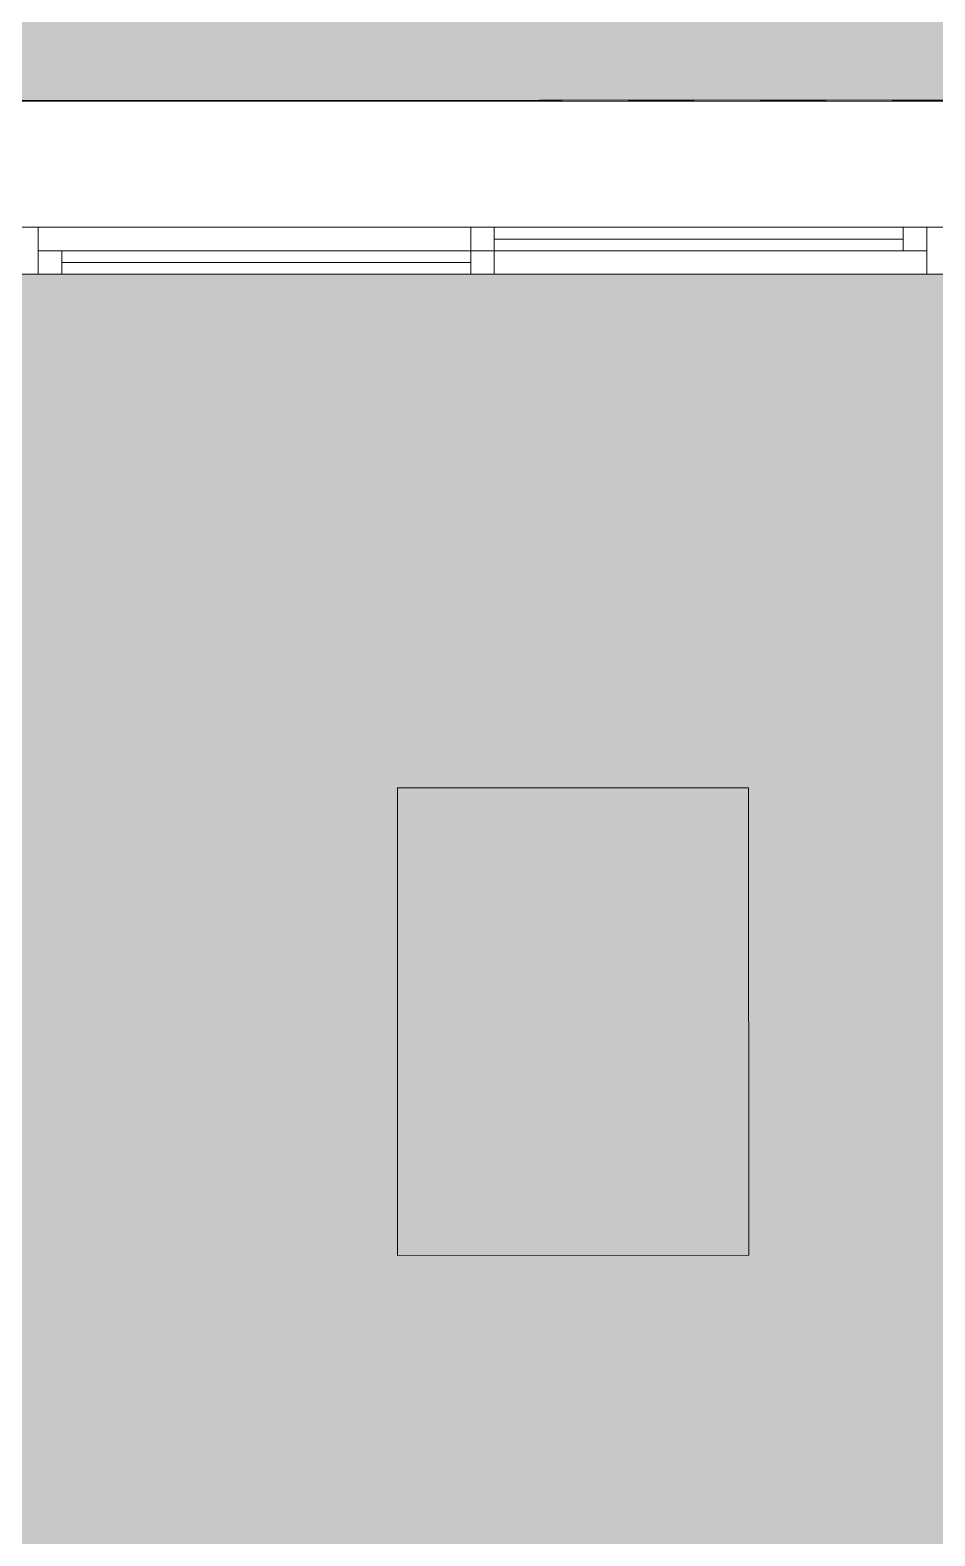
# Model space of a CAD drawing. Header units: millimetres. Extents: x 318905 to 439572, y -5133 to 105868.
# Drawn here: x 373097 to 375032, y 56375 to 59595 of the extents above; entities that cross this region are included whole.
import ezdxf

# ---------------------------------------------------------------- set-up
doc = ezdxf.new("R2010")
doc.units = ezdxf.units.MM
doc.header["$MEASUREMENT"] = 0
doc.linetypes.add('Traits', pattern=[282.222223, 141.111112, -141.111112])
for name, color, linetype, lineweight in [('2D - Dessins placés (Géomètre)_Stylo_No__2', 8, 'Continuous', 5), ('INTI_HACHURES_Stylo_No__122', 255, 'Continuous', 0), ('INTI_HACHURES_Stylo_No__2', 8, 'Continuous', 5), ('Murs ext - Périphériques_Stylo_No__1', 7, 'Continuous', 5)]:
    doc.layers.add(name, color=color, linetype=linetype, lineweight=lineweight)
doc.layers.add('2D - Dessins placés (Géomètre)_Stylo_No__241', color=7, linetype='Continuous', lineweight=5, true_color=0x4d4d4d)
doc.layers.add('2D - Dessins placés (Géomètre)_Stylo_No__253', color=7, linetype='Continuous', lineweight=13, true_color=0xb6d398)
doc.layers.add('Marques & Zones', color=7, linetype='Continuous')

msp = doc.modelspace()

# ---------------------------------------------------------------- hatches: boundary and pattern name
at = {"layer": '2D - Dessins placés (Géomètre)_Stylo_No__253', "linetype": 'Continuous', "lineweight": 0, "true_color": 0x5b694c}
msp.add_hatch(color=251, dxfattribs=at).paths.add_polyline_path([(371353.238, 43850.427), (371283.616, 48583.252), (371573.632, 48584.519), (371573.526, 49242.194), (372693.579, 49242.374), (372693.3, 50982.732), (376530.417, 50984.472), (376529.058, 59443.39), (376130.002, 59443.326), (376130.002, 59445.875), (368353.019, 59443.362), (368351.981, 63040.659), (383676.415, 63219.993), (383196.13, 44010.808), (380926.562, 43986.62), (380924.832, 44050.65), (380617.617, 44042.355), (380619.24, 43982.257), (377254.015, 43934.474), (377253.238, 43989.208), (376959.141, 43985.033), (376959.918, 43930.298)])
at = {"layer": 'INTI_HACHURES_Stylo_No__122', "linetype": 'Continuous'}
msp.add_hatch(color=256, dxfattribs=at).paths.add_polyline_path([(373882.298, 57974.913), (373882.459, 56974.913), (374633.62, 56975.033), (374633.459, 57975.033)])
at = {"layer": 'Marques & Zones', "linetype": 'Continuous', "lineweight": 0, "true_color": 0xebf5fc}
msp.add_hatch(color=7, dxfattribs=at).paths.add_polyline_path([(370920.956, 52754.363), (370921.181, 51352.461), (376160.357, 51354.059), (376160.343, 51442.927), (376159.118, 59073.391), (371519.648, 59072.646), (371519.027, 58735.332), (370893.179, 58736.483), (370893.799, 59073.398), (368553.078, 59072.17), (368545.064, 56262.557), (370403.529, 56262.855), (370403.674, 55362.855), (369471.248, 55362.706), (369471.325, 54881.149), (371573.751, 54881.487), (371574.103, 52693.509), (371374.103, 52693.477), (371374.093, 52754.436)])

# ---------------------------------------------------------------- linework, layer by layer
at = {"layer": '2D - Dessins placés (Géomètre)_Stylo_No__2', "linetype": 'Traits'}
msp.add_line((353773.835, 59440.54), (383780.614, 59445.36), dxfattribs=at)
at = {"layer": '2D - Dessins placés (Géomètre)_Stylo_No__241', "linetype": 'Continuous', "flags": 128}
msp.add_lwpolyline([(371353.238, 43850.427), (371283.616, 48583.252), (371573.632, 48584.519), (371573.526, 49242.194), (372693.579, 49242.374), (372693.3, 50982.732), (376530.417, 50984.472), (376529.058, 59443.39), (376130.002, 59443.326), (376130.002, 59445.875), (368353.019, 59443.362), (368351.981, 63040.659), (383676.415, 63219.993), (383196.13, 44010.808), (380926.562, 43986.62), (380924.832, 44050.65), (380617.617, 44042.355), (380619.24, 43982.257), (377254.015, 43934.474), (377253.238, 43989.208), (376959.141, 43985.033), (376959.918, 43930.298)], close=True, dxfattribs=at)
at = {"layer": 'INTI_HACHURES_Stylo_No__2', "linetype": 'Continuous', "flags": 128}
msp.add_lwpolyline([(373882.298, 57974.913), (373882.459, 56974.913), (374633.62, 56975.033), (374633.459, 57975.033)], close=True, dxfattribs=at)
at = {"layer": 'Murs ext - Périphériques_Stylo_No__1', "linetype": 'Continuous'}
for p, q in [((375049.361, 59443.39), (373079.361, 59443.39)), ((373064.361, 59173.39), (373114.361, 59173.39)), ((373114.361, 59173.39), (374089.361, 59173.39)), ((373114.361, 59173.39), (373114.361, 59073.39)), ((374039.361, 59173.39), (375014.361, 59173.39)), ((374039.361, 59173.39), (374089.361, 59173.39)), ((374039.361, 59123.39), (374039.361, 59173.39)), ((374089.361, 59173.39), (374089.361, 59123.39)), ((374089.361, 59173.39), (374964.361, 59173.39)), ((374964.361, 59123.39), (374964.361, 59173.39)), ((374964.361, 59173.39), (375014.361, 59173.39)), ((375014.361, 59073.39), (375014.361, 59173.39)), ((375014.361, 59173.39), (375064.361, 59173.39)), ((375014.361, 59173.39), (375014.361, 59123.39)), ((373114.361, 59123.39), (373164.361, 59123.39)), ((373114.361, 59073.39), (373114.361, 59123.39)), ((373164.361, 59123.39), (373164.361, 59073.39)), ((373164.361, 59123.39), (374039.361, 59123.39)), ((374089.361, 59123.39), (374039.361, 59123.39)), ((374039.361, 59073.39), (374039.361, 59123.39)), ((374039.361, 59123.39), (374089.361, 59123.39)), ((374964.361, 59148.39), (374089.361, 59148.39)), ((374964.361, 59123.39), (374089.361, 59123.39)), ((374089.361, 59123.39), (374089.361, 59073.39)), ((375014.361, 59123.39), (374964.361, 59123.39)), ((374039.361, 59098.39), (373164.361, 59098.39)), ((375064.361, 59073.39), (373064.361, 59073.39)), ((373114.361, 59073.39), (373064.361, 59073.39)), ((374089.361, 59073.39), (373114.361, 59073.39)), ((373164.361, 59073.39), (373114.361, 59073.39)), ((374039.361, 59073.39), (373164.361, 59073.39)), ((375014.361, 59073.39), (374039.361, 59073.39)), ((374089.361, 59073.39), (374039.361, 59073.39)), ((375064.361, 59073.39), (375014.361, 59073.39))]:
    msp.add_line(p, q, dxfattribs=at)

doc.saveas('drawing.dxf')
